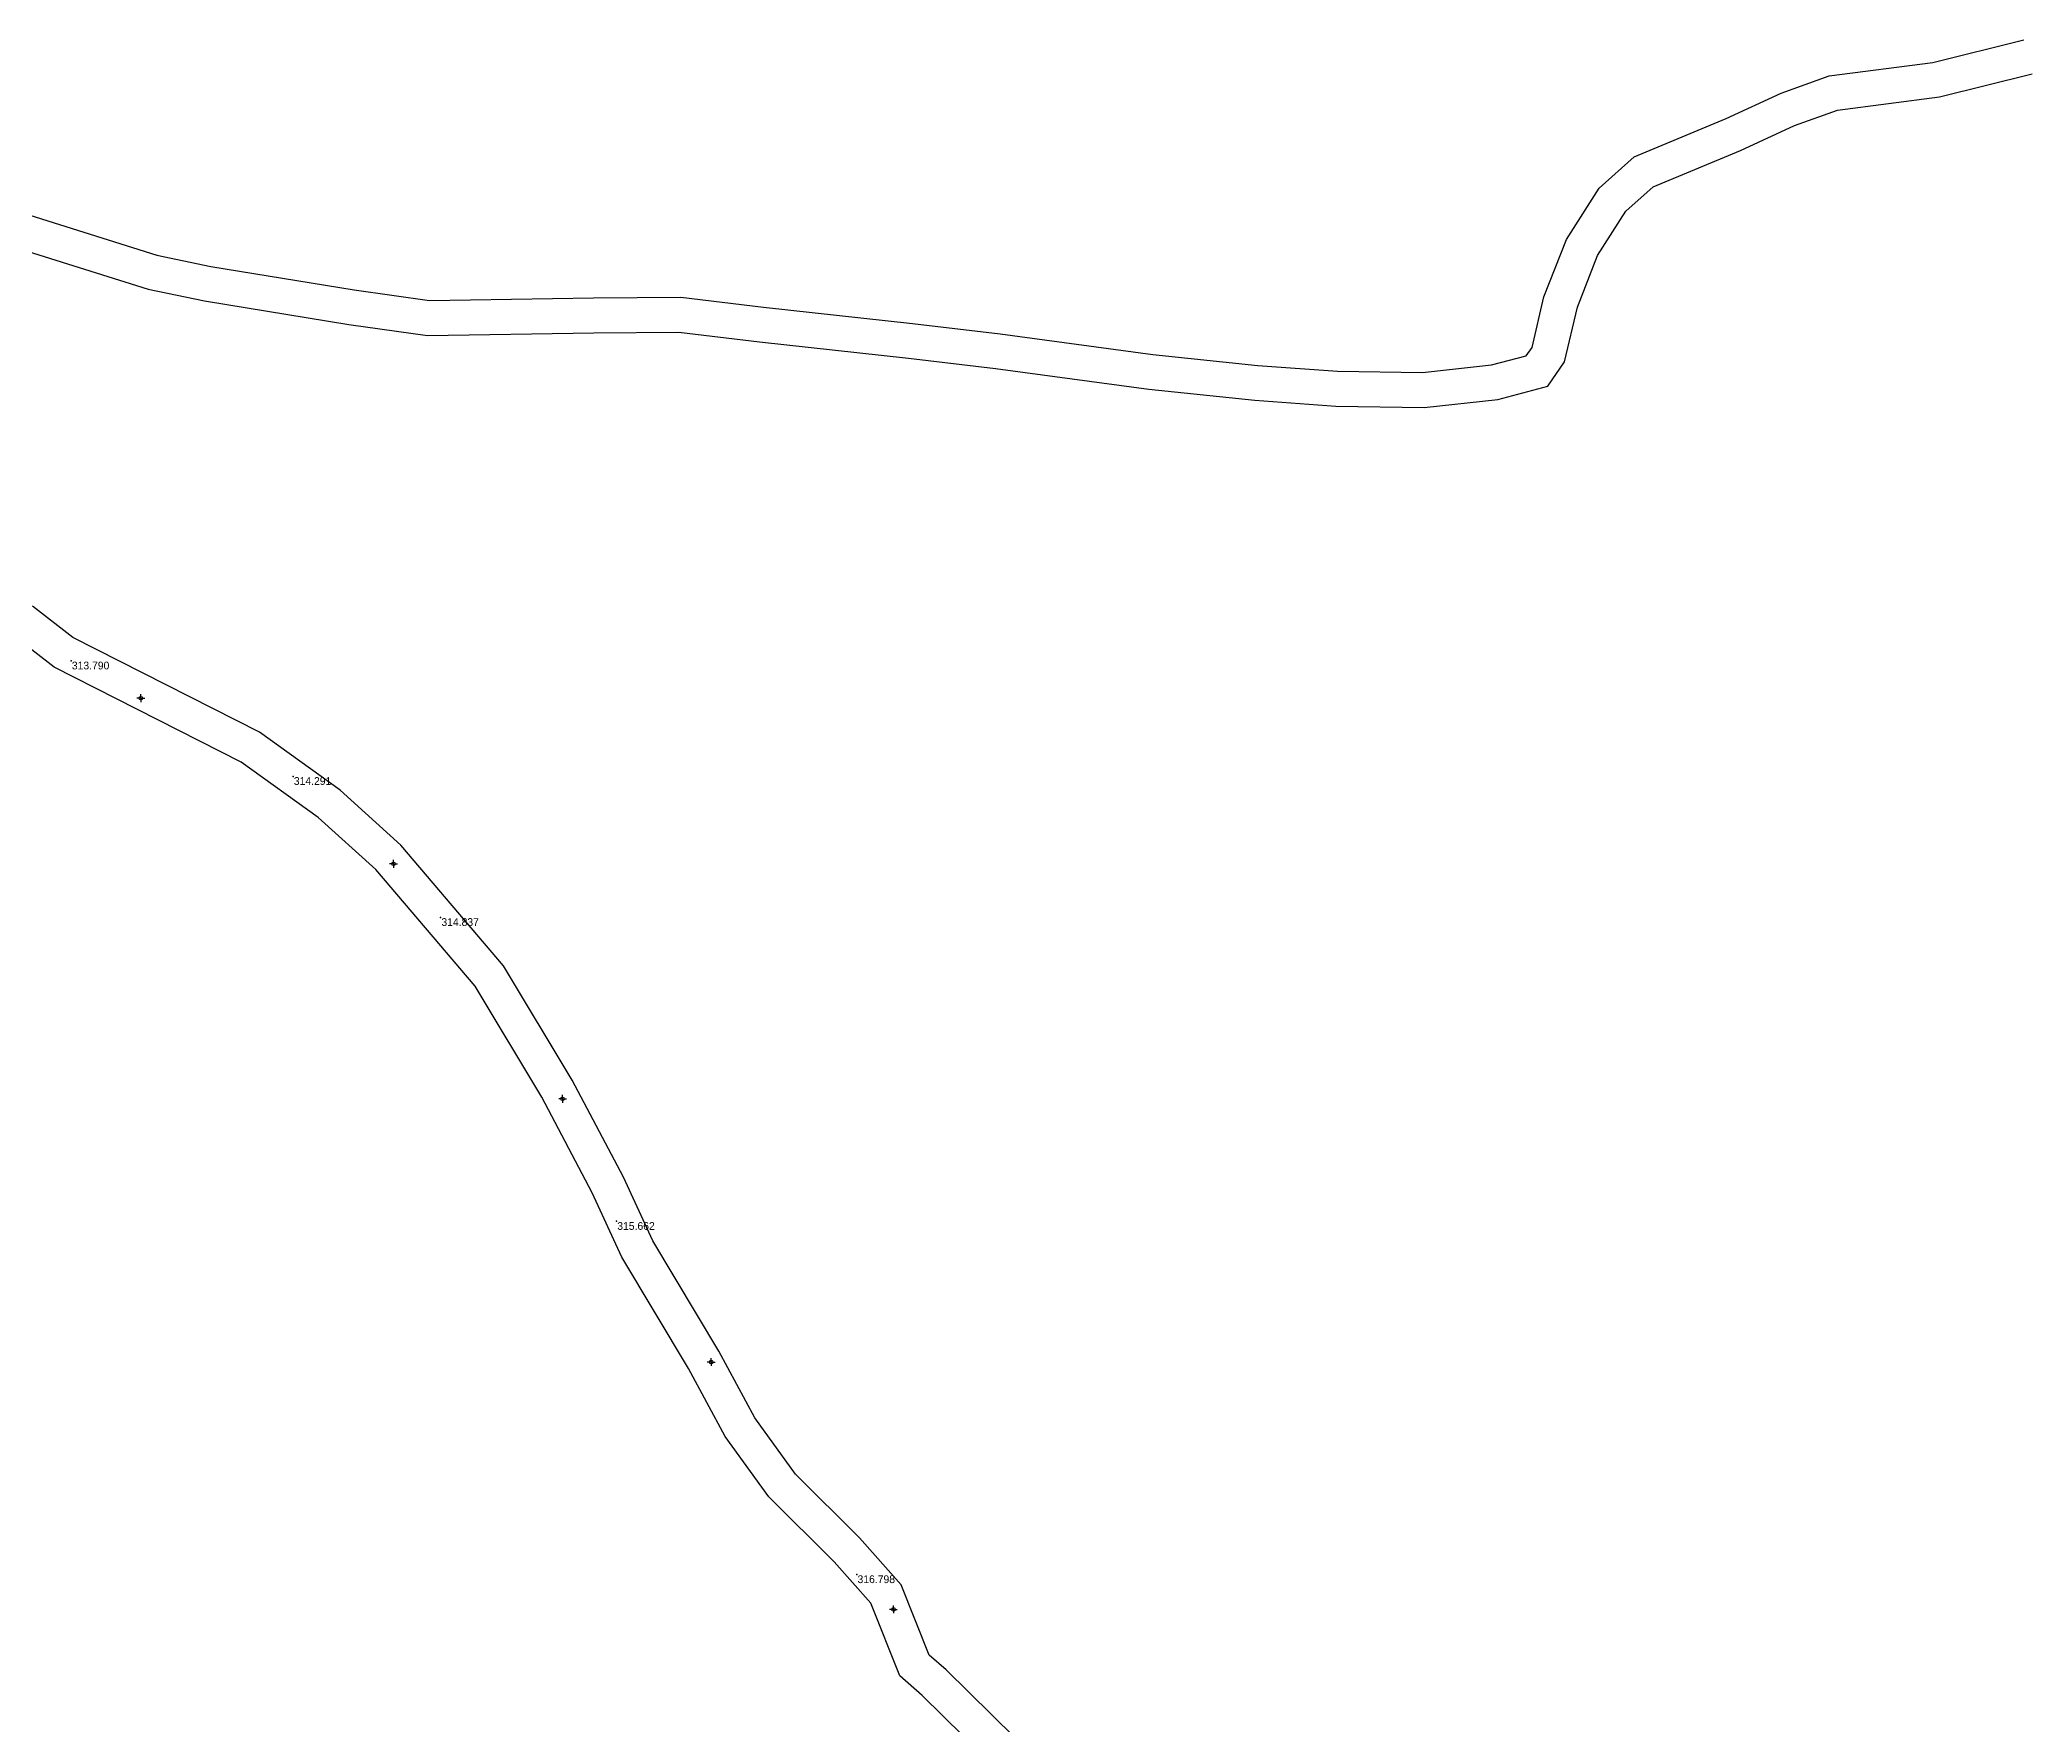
# Model space of a CAD drawing. Header units: metres. Extents: x 154318 to 157191, y 173056 to 174910.
# Drawn here: x 155785.7 to 156042.5, y 173924.6 to 174141.7 of the extents above; entities that cross this region are included whole.
import ezdxf
from ezdxf.enums import TextEntityAlignment as Align

# ---------------------------------------------------------------- set-up
doc = ezdxf.new("R2010")
doc.units = ezdxf.units.M
doc.header["$MEASUREMENT"] = 0
doc.linetypes.add('SOLID_LINE', pattern=[0])
doc.layers.add('CCCCCC', color=7, linetype='Continuous')

msp = doc.modelspace()

# ---------------------------------------------------------------- linework, layer by layer
at = {"layer": 'CCCCCC', "color": 0}
for points in [[(155778.7813, 174120.88566), (155800.80224, 174113.96308), (155807.74068, 174112.5229), (155826.23769, 174109.49708), (155835.95132, 174108.12456), (155857.07015, 174108.48286), (155868.3221, 174108.54875), (155878.99418, 174107.29351), (155898.21398, 174105.18955), (155909.47865, 174103.81966), (155929.17611, 174101.15614), (155942.70511, 174099.75996), (155952.98063, 174099.01932), (155963.95438, 174098.84743), (155972.83247, 174099.82612), (155977.30582, 174100.9998), (155978.05631, 174102.09842), (155979.59468, 174108.62327), (155982.48172, 174115.98778), (155986.70818, 174122.59588), (155991.23079, 174126.64021), (156003.09334, 174131.57693), (156010.16539, 174134.87047), (156016.36383, 174137.08004), (156029.7365, 174138.81171), (156041.43048, 174141.73544)], [(155777.35157, 174116.618), (155799.66737, 174109.60272), (155806.9198, 174108.09737), (155825.55958, 174105.0482), (155835.67297, 174103.61919), (155857.1215, 174103.98308), (155868.0715, 174104.04721), (155878.4865, 174102.82221), (155897.6975, 174100.71921), (155908.9055, 174099.35621), (155928.6435, 174096.68721), (155942.31229, 174095.2766), (155952.78348, 174094.52186), (155964.16652, 174094.34356), (155973.65443, 174095.38947), (155980.07354, 174097.07365), (155982.24416, 174100.25117), (155983.90111, 174107.27897), (155986.51031, 174113.93473), (155990.16713, 174119.65219), (155993.66282, 174122.7782), (156004.9085, 174127.45821), (156011.87451, 174130.70236), (156017.42028, 174132.67927), (156030.57402, 174134.38259), (156042.52198, 174137.36982)], [(155929.18654, 173905.39634), (155902.51754, 173931.637), (155900.32971, 173933.53172), (155896.71665, 173942.60828), (155891.36591, 173948.65799), (155883.10358, 173956.86278), (155877.87749, 173964.12032), (155873.24813, 173972.68955), (155864.70487, 173986.90991), (155860.94021, 173995.11735), (155854.34155, 174007.64389), (155845.49453, 174022.37756), (155832.26055, 174037.91726), (155824.41781, 174045.00795), (155814.00814, 174052.48859), (155789.97666, 174064.69522), (155784.7489, 174068.75297)], [(155926.14658, 173902.07441), (155899.46342, 173928.329), (155896.5545, 173930.84821), (155892.82597, 173940.21484), (155888.09169, 173945.56757), (155879.66901, 173953.93159), (155874.0562, 173961.72618), (155869.33779, 173970.46023), (155860.7188, 173984.80666), (155856.90137, 173993.12914), (155850.41883, 174005.43525), (155841.82777, 174019.74264), (155829.0249, 174034.77613), (155821.58696, 174041.50083), (155811.66243, 174048.63284), (155787.55629, 174060.87739), (155782.1706, 174065.05773)]]:
    msp.add_lwpolyline(points, dxfattribs=at)
at = {"layer": 'CCCCCC', "color": 0, "flags": 128}
for points in [[(155798.726, 174056.88082), (155798.226, 174056.88082)], [(155798.726, 174056.88082), (155798.726, 174057.38082)], [(155798.726, 174056.88082), (155799.226, 174056.88082)], [(155798.726, 174056.88082), (155798.726, 174056.38082)], [(155831.2929, 174035.51922), (155830.7929, 174035.51922)], [(155831.2929, 174035.51922), (155831.2929, 174036.01922)], [(155831.2929, 174035.51922), (155831.7929, 174035.51922)], [(155831.2929, 174035.51922), (155831.2929, 174035.01922)], [(155853.08827, 174005.23703), (155852.58827, 174005.23703)], [(155853.08827, 174005.23703), (155853.08827, 174005.73703)], [(155853.08827, 174005.23703), (155853.58827, 174005.23703)], [(155853.08827, 174005.23703), (155853.08827, 174004.73703)], [(155872.24861, 173971.30097), (155871.74861, 173971.30097)], [(155872.24861, 173971.30097), (155872.24861, 173971.80097)], [(155872.24861, 173971.30097), (155872.74861, 173971.30097)], [(155872.24861, 173971.30097), (155872.24861, 173970.80097)], [(155895.73806, 173939.41495), (155895.23806, 173939.41495)], [(155895.73806, 173939.41495), (155895.73806, 173939.91495)], [(155895.73806, 173939.41495), (155896.23806, 173939.41495)], [(155895.73806, 173939.41495), (155895.73806, 173938.91495)]]:
    msp.add_lwpolyline(points, dxfattribs=at)
at = {"layer": 'CCCCCC', "color": 0}
for centre in [(155798.726, 174056.88082), (155831.2929, 174035.51922), (155853.08827, 174005.23703), (155872.24861, 173971.30097), (155895.73806, 173939.41495)]:
    msp.add_circle(centre, 0.23, dxfattribs=at)
at = {"layer": 'CCCCCC', "color": 0, "linetype": 'SOLID_LINE'}
for p in [(155789.73715, 174061.6867, 313.78965), (155818.34927, 174046.79703, 314.29149), (155837.37245, 174028.61993, 314.83733), (155860.04134, 173989.44541, 315.66168), (155891.01264, 173943.91058, 316.79797)]:
    msp.add_point(p, dxfattribs=at)

# ---------------------------------------------------------------- texts
at = {"layer": 'CCCCCC', "color": 0}
for s, p in [('313.790', (155789.83715, 174061.5867, 313.78965)), ('314.291', (155818.44927, 174046.69703, 314.29149)), ('314.837', (155837.47245, 174028.51993, 314.83733)), ('315.662', (155860.14134, 173989.34541, 315.66168)), ('316.798', (155891.11264, 173943.81058, 316.79797))]:
    msp.add_text(s, height=1, dxfattribs=at).set_placement(p, align=Align.TOP_LEFT)

doc.saveas('drawing.dxf')
